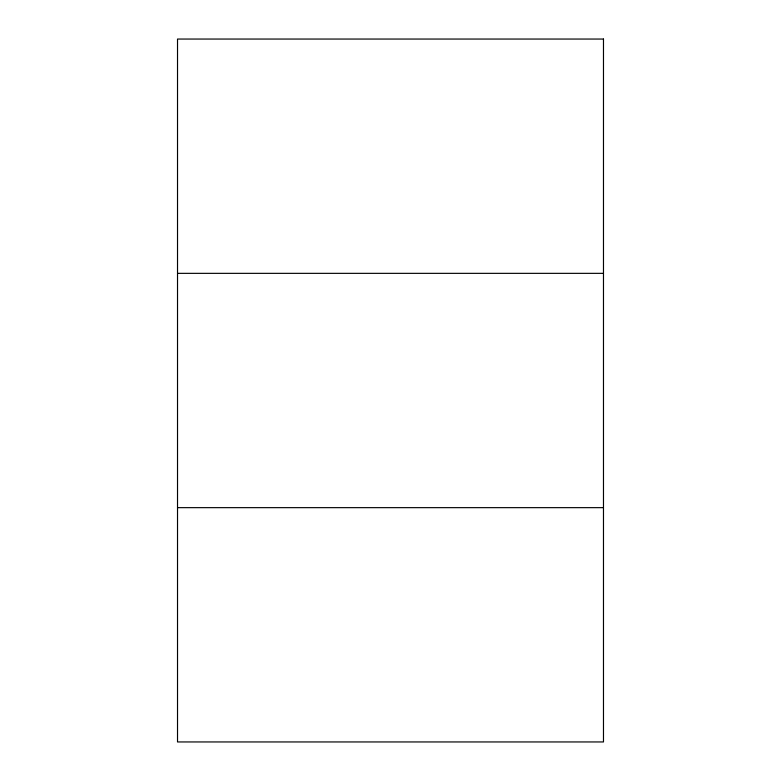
<?xml version="1.0" encoding="UTF-8"?>
<svg xmlns="http://www.w3.org/2000/svg" width="781" height="781" viewBox="0 0 781 781"><rect width="100%" height="100%" fill="white"/><g stroke="black" fill="none" stroke-linecap="round" stroke-linejoin="round"><path stroke-width="1.17" d="M177.521 273.35L603.479 273.35M177.521 507.65L603.479 507.65M603.479 39.05L177.521 39.05L177.521 741.95L603.479 741.95L603.479 39.05"/></g></svg>
